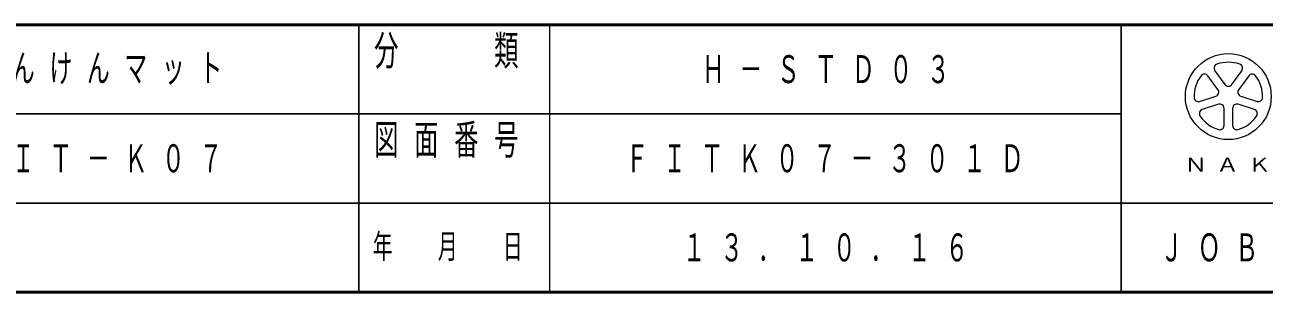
# Model space of a CAD drawing. Units: millimetres on the paper. Extents: x 55 to 420, y -12 to 257.
# Drawn here: x 263.7 to 361.3, y 0 to 21 of the extents above; entities that cross this region are included whole.
import ezdxf

# ---------------------------------------------------------------- set-up
doc = ezdxf.new("R2010")
doc.units = ezdxf.units.MM
doc.layers.add('LY_4', color=7, linetype='Continuous', lineweight=13)
doc.layers.add('LY_5', color=7, linetype='Continuous')
doc.styles.add('ＭＳ ゴシック', font='')
doc.styles.get('ＭＳ ゴシック').set_extended_font_data('MS Gothic')

msp = doc.modelspace()

# ---------------------------------------------------------------- linework, layer by layer
at = {"layer": 'LY_4', "lineweight": 50}
for p, q in [((55, 21), (420, 21)), ((55, 0), (420, 0))]:
    msp.add_line(p, q, dxfattribs=at)
at = {"layer": 'LY_4', "color": 211, "lineweight": 25}
for p, q in [((290, 21), (290, 0)), ((350, 21), (350, 0)), ((237.5, 14), (350, 14)), ((182.5, 7), (420, 7))]:
    msp.add_line(p, q, dxfattribs=at)
at = {"layer": 'LY_4'}
for p, q in [((305, 21), (305, 0)), ((357.61, 15.917), (356.825, 16.997)), ((357.371, 17.393), (358.156, 16.313)), ((358.702, 16.313), (359.487, 17.393)), ((360.033, 16.997), (359.248, 15.917)), ((356.172, 14.985), (357.441, 15.397)), ((357.65, 14.755), (356.38, 14.343)), ((360.478, 14.343), (359.208, 14.755)), ((359.417, 15.397), (360.687, 14.985)), ((358.092, 13.099), (358.092, 14.434)), ((358.767, 14.434), (358.767, 13.099))]:
    msp.add_line(p, q, dxfattribs=at)
msp.add_circle((358.429, 15.363), 3.375, dxfattribs=at)
for centre, radius, start, end in [((357.644, 17.592), 0.338, 109.39847, 215.99997), ((358.429, 15.363), 2.7, 70.60155, 109.39847), ((359.214, 17.592), 0.338, 324, 70.60155), ((358.429, 15.363), 2.7, 142.60154, 181.39846), ((356.552, 16.798), 0.338, 35.99999, 142.60154), ((360.306, 16.798), 0.338, 37.39846, 143.99995), ((358.429, 15.363), 2.7, 358.60155, 37.39847), ((357.337, 15.718), 0.338, 287.99998, 35.99999), ((358.429, 16.512), 0.338, 215.99998, 324), ((359.521, 15.718), 0.338, 143.99996, 251.99999), ((356.067, 15.306), 0.338, 181.39848, 287.99997), ((357.754, 14.434), 0.338, 359.99997, 107.99999), ((359.104, 14.434), 0.338, 71.99997, 179.99999), ((360.791, 15.306), 0.338, 252.00001, 358.60156), ((356.484, 14.022), 0.338, 107.99999, 214.60154), ((358.429, 15.363), 2.7, 214.60156, 253.39848), ((358.429, 15.363), 2.7, 286.60155, 325.39847), ((360.374, 14.022), 0.338, 325.39847, 71.99996), ((357.754, 13.099), 0.338, 253.39847, 359.99997), ((359.104, 13.099), 0.338, 179.99999, 286.60154)]:
    msp.add_arc(centre, radius, start, end, dxfattribs=at)

# ---------------------------------------------------------------- texts
at = {"layer": 'LY_4', "color": 4, "style": 'ＭＳ ゴシック'}
for s, insert, char_height, attachment_point in [('\\T1.64;\\W0.6;分\u3000\u3000類', (297.5, 20.167), 2.346, 2), ('\\T1.64;\\W0.6;図面番号', (297.5, 13.167), 2.346, 2), ('\\T1.39;\\W1.2;ＮＡＫＡＭＵＲＡ\u3000ＭＦＧ．ＣＯＲＰＯＲＡＴＩＯＮ', (385, 10), 1.1, 5), ('\\T1.64;\\W0.6;年\u3000月\u3000日', (297.5, 3.5), 1.906, 5), ('\\T1.64;\\W0.6;ＪＯＢ', (357.5, 3.5), 2.199, 5)]:
    msp.add_mtext(s, dxfattribs=dict(at, insert=insert, char_height=char_height, attachment_point=attachment_point))
at = {"layer": 'LY_5', "char_height": 2.199, "attachment_point": 4, "style": 'ＭＳ ゴシック'}
for s, insert in [('\\T1.64;\\W0.6;けんけんマット', (259.75, 17.5)), ('\\T1.64;\\W0.6;Ｈ－ＳＴＤ０３', (317, 17.5)), ('\\T1.64;\\W0.6;ＦＩＴ－Ｋ０７', (259.75, 10.5)), ('\\T1.64;\\W0.6;ＦＩＴＫ０７－３０１Ｄ', (311, 10.5)), ('\\T1.64;\\W0.6;１３．１０．１６', (315.5, 3.5))]:
    msp.add_mtext(s, dxfattribs=dict(at, insert=insert))

doc.saveas('drawing.dxf')
